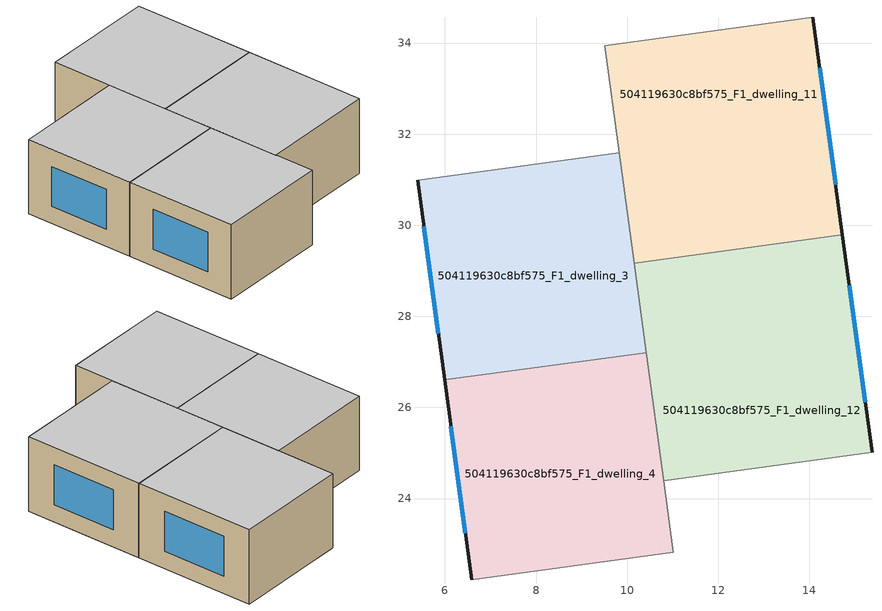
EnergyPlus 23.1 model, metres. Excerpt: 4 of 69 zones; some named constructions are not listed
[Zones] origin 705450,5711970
504119630c8bf575_F1_dwelling_11
 floor to 504119630c8bf575_F0_dwelling_4 (EU_floor_Construction): 14.08,34.56 14.45,31.79 9.95,31.18 9.58,33.95 z3
 floor to 504119630c8bf575_F0_dwelling_7 (EU_floor_Construction): 9.95,31.18 10.23,29.17 10.15,29.17 9.88,31.17 z3
 floor to 504119630c8bf575_F0_dwelling_6 (EU_floor_Construction): 14.45,31.79 14.72,29.79 10.23,29.17 9.95,31.18 z3
 floor to 504119630c8bf575_F0_dwelling_5 (EU_floor_Construction): 9.58,33.95 9.95,31.18 9.88,31.17 9.51,33.94 z3
 wall outside (EU_wall_Construction): 14.72,29.79 14.08,34.56 z3:6
 wall to 504119630c8bf575_F1_dwelling_10 (EU_wall_Construction): 14.08,34.56 9.51,33.94 z3:6
 wall to 504119630c8bf575_F1_dwelling_12 (EU_wall_Construction): 10.15,29.17 14.72,29.79 z3:6
 wall to 504119630c8bf575_F1_dwelling_3 (EU_wall_Construction): 9.83,31.59 10.15,29.17 z3:6
 wall to 504119630c8bf575_F1_dwelling_2 (EU_wall_Construction): 9.51,33.94 9.82,31.59 z3:6
 window (EU_Window_Construction): 14.58,30.89 14.23,33.46 z3.69:5.31
 ceiling to 504119630c8bf575_F2_dwelling_11 (EU_floor_Construction): 14.72,29.79 14.08,34.56 9.51,33.94 10.15,29.17 z6
504119630c8bf575_F1_dwelling_12
 floor to 504119630c8bf575_F0_dwelling_8 (EU_floor_Construction): 15.04,27.47 15.37,25.01 10.87,24.4 10.54,26.86 z3
 floor to 504119630c8bf575_F0_dwelling_6 (EU_floor_Construction): 14.72,29.79 15.04,27.47 10.54,26.86 10.23,29.17 z3
 floor to 504119630c8bf575_F0_dwelling_9 (EU_floor_Construction): 10.54,26.86 10.87,24.4 10.8,24.39 10.47,26.85 z3
 floor to 504119630c8bf575_F0_dwelling_7 (EU_floor_Construction): 10.23,29.17 10.54,26.86 10.47,26.85 10.15,29.17 z3
 wall outside (EU_wall_Construction): 15.37,25.01 14.72,29.79 z3:6
 wall to 504119630c8bf575_F1_dwelling_13 (EU_wall_Construction): 10.8,24.39 15.37,25.01 z3:6
 wall to 504119630c8bf575_F1_dwelling_4 (EU_wall_Construction): 10.42,27.21 10.8,24.39 z3:6
 wall to 504119630c8bf575_F1_dwelling_3 (EU_wall_Construction): 10.15,29.16 10.42,27.21 z3:6
 window (EU_Window_Construction): 15.22,26.12 14.88,28.68 z3.69:5.31
 ceiling to 504119630c8bf575_F2_dwelling_12 (EU_floor_Construction): 15.37,25.01 14.72,29.79 10.15,29.17 10.8,24.39 z6
504119630c8bf575_F1_dwelling_3
 floor to 504119630c8bf575_F0_dwelling_7 (EU_floor_Construction): 9.88,31.17 10.42,27.21 5.99,26.61 5.45,30.57 z3
 floor adiabatic (EU_floor_Construction): 9.82,31.59 9.88,31.17 5.45,30.57 5.4,30.99 z3
 wall outside (EU_wall_Construction): 5.4,30.99 5.99,26.61 z3:6
 wall to 504119630c8bf575_F1_dwelling_2 (EU_wall_Construction): 9.82,31.59 5.4,30.99 z3:6
 wall to 504119630c8bf575_F1_dwelling_4 (EU_wall_Construction): 5.99,26.61 10.42,27.21 z3:6
 window (EU_Window_Construction): 5.53,29.97 5.85,27.62 z3.69:5.31
 ceiling to 504119630c8bf575_F2_dwelling_3 (EU_floor_Construction): 10.42,27.21 9.82,31.59 5.4,30.99 5.99,26.61 z6
504119630c8bf575_F1_dwelling_4
 floor adiabatic (EU_floor_Construction): 10.47,26.85 11.01,22.82 6.59,22.22 6.04,26.25 z3
 floor to 504119630c8bf575_F0_dwelling_7 (EU_floor_Construction): 10.42,27.21 10.47,26.85 6.04,26.25 5.99,26.61 z3
 wall outside (EU_wall_Construction): 5.99,26.61 6.59,22.22 z3:6
 wall to 504119630c8bf575_F1_dwelling_5 (EU_wall_Construction): 6.59,22.22 11.01,22.82 z3:6
 wall to 504119630c8bf575_F1_dwelling_13 (EU_wall_Construction): 11.01,22.82 10.8,24.39 z3:6
 window (EU_Window_Construction): 6.13,25.59 6.45,23.24 z3.69:5.31
 ceiling to 504119630c8bf575_F2_dwelling_4 (EU_floor_Construction): 11.01,22.82 10.42,27.21 5.99,26.61 6.59,22.22 z6
[HVACTEMPLATE:THERMOSTAT] Constant Heating Setpoint=20; Constant Cooling Setpoint=50
EU_HeatOnly_504119630c8bf575_F2_dwelling_15; EU_HeatOnly_504119630c8bf575_F2_dwelling_16; EU_HeatOnly_504119630c8bf575_F3_dwelling_0; EU_HeatOnly_504119630c8bf575_F3_dwelling_1; EU_HeatOnly_504119630c8bf575_F3_dwelling_2; EU_HeatOnly_504119630c8bf575_F3_dwelling_3; EU_HeatOnly_504119630c8bf575_F3_dwelling_4; EU_HeatOnly_504119630c8bf575_F3_dwelling_5; EU_HeatOnly_504119630c8bf575_F3_dwelling_6; EU_HeatOnly_504119630c8bf575_F3_dwelling_7; EU_HeatOnly_504119630c8bf575_F3_dwelling_8; EU_HeatOnly_504119630c8bf575_F3_dwelling_9; EU_HeatOnly_504119630c8bf575_F3_dwelling_10; EU_HeatOnly_504119630c8bf575_F3_dwelling_11; EU_HeatOnly_504119630c8bf575_F3_dwelling_12; EU_HeatOnly_504119630c8bf575_F3_dwelling_13; EU_HeatOnly_504119630c8bf575_F3_dwelling_14; EU_HeatOnly_504119630c8bf575_F3_dwelling_15; EU_HeatOnly_504119630c8bf575_F3_dwelling_16
[SCHEDULE:FILE] Column Number=1; Rows to Skip at Top=0; Number of Hours of Data=8760; Column Separator=Comma; Interpolate to Timestep=No; Minutes per Item=60; Adjust Schedule for Daylight Savings=Yes
Name | File
EU_Step8_GainSchedule_504119630c8bf575_F0_dwelling_16_f000 | ../../schedules/504119630c8bf575/504119630c8bf575_F0_dwelling_16_f000_gain.csv
EU_Step8_GainSchedule_504119630c8bf575_F0_dwelling_17_f000 | ../../schedules/504119630c8bf575/504119630c8bf575_F0_dwelling_17_f000_gain.csv
EU_Step8_GainSchedule_504119630c8bf575_F1_dwelling_0_f000 | ../../schedules/504119630c8bf575/504119630c8bf575_F1_dwelling_0_f000_gain.csv
EU_Step8_GainSchedule_504119630c8bf575_F1_dwelling_1_f000 | ../../schedules/504119630c8bf575/504119630c8bf575_F1_dwelling_1_f000_gain.csv
EU_Step8_GainSchedule_504119630c8bf575_F1_dwelling_2_f000 | ../../schedules/504119630c8bf575/504119630c8bf575_F1_dwelling_2_f000_gain.csv
EU_Step8_GainSchedule_504119630c8bf575_F1_dwelling_3_f000 | ../../schedules/504119630c8bf575/504119630c8bf575_F1_dwelling_3_f000_gain.csv
EU_Step8_GainSchedule_504119630c8bf575_F1_dwelling_4_f000 | ../../schedules/504119630c8bf575/504119630c8bf575_F1_dwelling_4_f000_gain.csv
EU_Step8_GainSchedule_504119630c8bf575_F1_dwelling_5_f000 | ../../schedules/504119630c8bf575/504119630c8bf575_F1_dwelling_5_f000_gain.csv
EU_Step8_GainSchedule_504119630c8bf575_F1_dwelling_6_f000 | ../../schedules/504119630c8bf575/504119630c8bf575_F1_dwelling_6_f000_gain.csv
EU_Step8_GainSchedule_504119630c8bf575_F1_dwelling_7_f000 | ../../schedules/504119630c8bf575/504119630c8bf575_F1_dwelling_7_f000_gain.csv
EU_Step8_GainSchedule_504119630c8bf575_F1_dwelling_8_f000 | ../../schedules/504119630c8bf575/504119630c8bf575_F1_dwelling_8_f000_gain.csv
EU_Step8_GainSchedule_504119630c8bf575_F1_dwelling_9_f000 | ../../schedules/504119630c8bf575/504119630c8bf575_F1_dwelling_9_f000_gain.csv
EU_Step8_GainSchedule_504119630c8bf575_F1_dwelling_10_f000 | ../../schedules/504119630c8bf575/504119630c8bf575_F1_dwelling_10_f000_gain.csv
EU_Step8_GainSchedule_504119630c8bf575_F1_dwelling_11_f000 | ../../schedules/504119630c8bf575/504119630c8bf575_F1_dwelling_11_f000_gain.csv
EU_Step8_GainSchedule_504119630c8bf575_F1_dwelling_12_f000 | ../../schedules/504119630c8bf575/504119630c8bf575_F1_dwelling_12_f000_gain.csv
EU_Step8_GainSchedule_504119630c8bf575_F1_dwelling_13_f000 | ../../schedules/504119630c8bf575/504119630c8bf575_F1_dwelling_13_f000_gain.csv
EU_Step8_GainSchedule_504119630c8bf575_F1_dwelling_14_f000 | ../../schedules/504119630c8bf575/504119630c8bf575_F1_dwelling_14_f000_gain.csv
EU_Step8_GainSchedule_504119630c8bf575_F1_dwelling_15_f000 | ../../schedules/504119630c8bf575/504119630c8bf575_F1_dwelling_15_f000_gain.csv
EU_Step8_GainSchedule_504119630c8bf575_F1_dwelling_16_f000 | ../../schedules/504119630c8bf575/504119630c8bf575_F1_dwelling_16_f000_gain.csv
